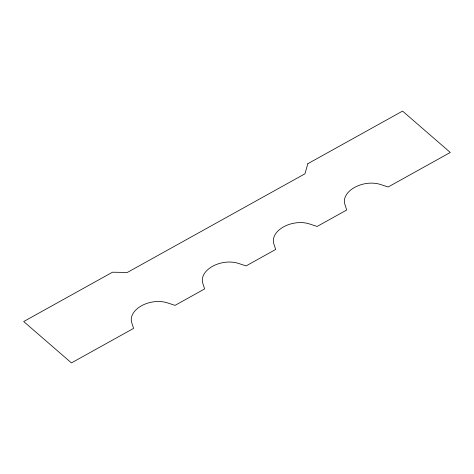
<?xml version="1.0" encoding="UTF-8"?>
<svg xmlns="http://www.w3.org/2000/svg" width="474" height="474" viewBox="0 0 474 474"><rect width="100%" height="100%" fill="white"/><g stroke="black" fill="none" stroke-linecap="round" stroke-linejoin="round"><path stroke-width="0.71" d="M307.845 163.702L304.936 173.804L127.34 272.449L112.498 272.212L23.7 321.532L71.438 362.906L133.597 328.381L131.725 322.616A23.433 15.097 -11.1 0 1 141.501 305.771A23.433 15.097 -11.1 0 1 167.334 302.839L175.036 305.369L204.632 288.927L202.765 283.162A23.433 15.097 -11.1 0 1 212.536 266.311A23.433 15.097 -11.1 0 1 238.375 263.384L246.071 265.908L275.667 249.466L273.8 243.701A23.433 15.097 -11.1 0 1 283.576 226.856A23.433 15.097 -11.1 0 1 309.409 223.924L317.106 226.453L346.707 210.012L344.835 204.247A23.433 15.097 -11.1 0 1 354.611 187.396A23.433 15.097 -11.1 0 1 380.444 184.469L388.141 186.993L450.3 152.468L402.562 111.094L307.845 163.702"/></g></svg>
